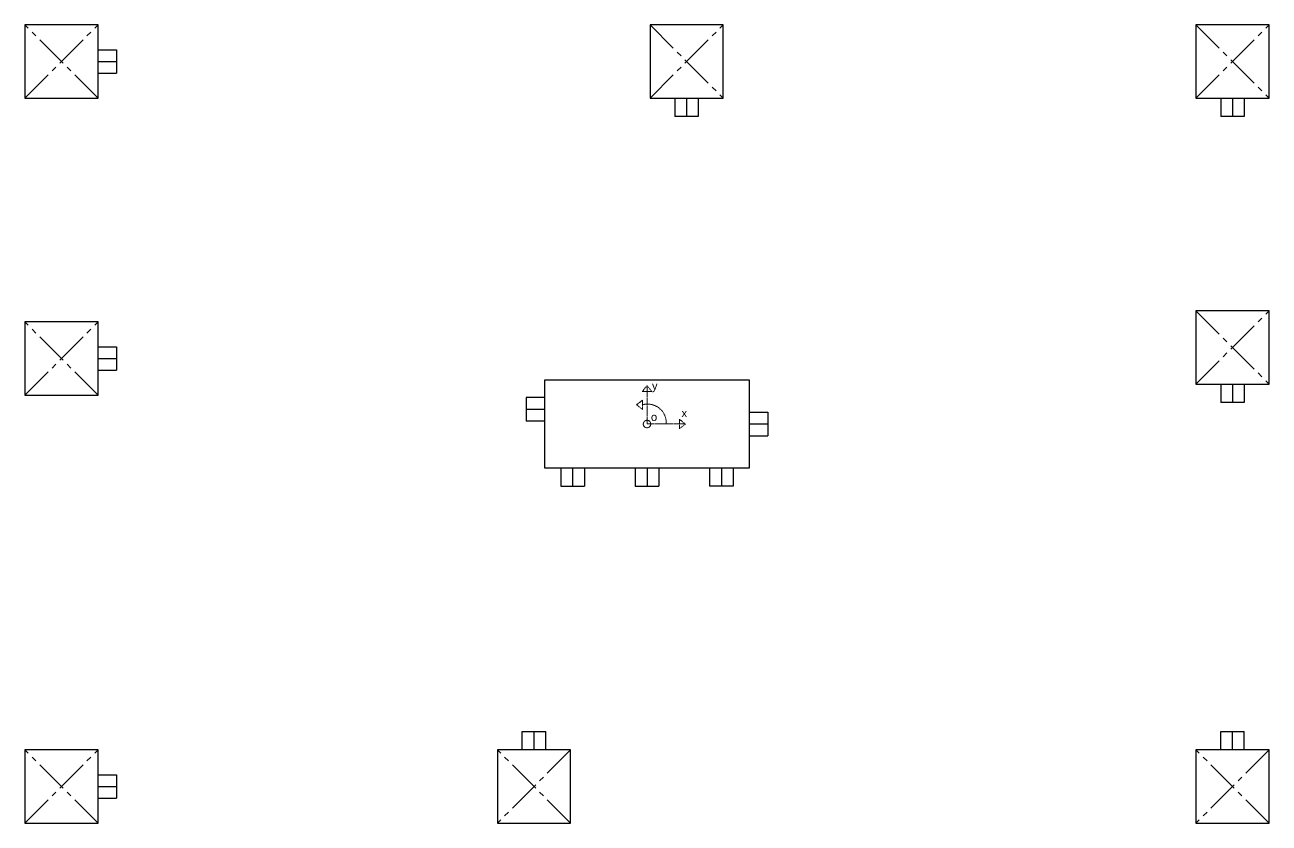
# Model space of a CAD drawing. Header units: inches. Extents: x -1897 to 3431, y -437 to 582.
# Drawn here: x -212.5 to 212.5, y 309.1 to 581.7 of the extents above; entities that cross this region are included whole.
import ezdxf

# ---------------------------------------------------------------- set-up
doc = ezdxf.new("R2010")
doc.units = ezdxf.units.IN
doc.header["$MEASUREMENT"] = 0
doc.linetypes.add('CENTER2', pattern=[1.125, 0.75, -0.125, 0.125, -0.125])
doc.linetypes.add('HIDDEN', pattern=[0.375, 0.25, -0.125])
doc.layers.add('STN-ANCHOR', color=30, linetype='Continuous', lineweight=20)
doc.styles.get("Standard").update_dxf_attribs({"font": 'arial.ttf'})

# ---------------------------------------------------------------- blocks, each defined once
blk = doc.blocks.new('FASU')
blk.add_lwpolyline([(-31.25, -12.5), (-6.25, -12.5), (-6.25, 12.5), (-31.25, 12.5)], close=True)
at = {"linetype": 'CENTER2', "ltscale": 15}
for points in [[(-31.25, -12.5), (-6.25, 12.5)], [(-6.25, -12.5), (-31.25, 12.5)]]:
    blk.add_lwpolyline(points, dxfattribs=at)
for points in [[(-6.25, 4), (0, 4)], [(-6.25, 0), (0, 0)], [(0, 4), (0, -4)], [(-6.25, -4), (0, -4)]]:
    blk.add_lwpolyline(points)
blk = doc.blocks.new('CONNECTOR')
for points in [[(-4, -6.25), (-4, 0)], [(-4, 0), (4, 0)], [(0, -6.25), (0, 0)], [(4, -6.25), (4, 0)]]:
    blk.add_lwpolyline(points)

msp = doc.modelspace()

# ---------------------------------------------------------------- linework, layer by layer
msp.add_lwpolyline([(-35, 430.38), (35, 430.38), (35, 460.38), (-35, 460.38)], close=True)
at = {"layer": 'STN-ANCHOR', "linetype": 'HIDDEN'}
for points in [[(-1.61, 456.45), (0, 458.5), (1.61, 456.45)], [(-1.5, 450.33), (-3.54, 451.94), (-1.5, 453.54)], [(11.07, 446.98), (13.12, 445.38), (11.07, 443.77)]]:
    msp.add_lwpolyline(points, close=True, dxfattribs=at)
for points in [[(0, 445.38), (0, 458.5)], [(0, 445.38), (13.12, 445.38)]]:
    msp.add_lwpolyline(points, dxfattribs=at)
msp.add_circle((0, 445.38), 1.27, dxfattribs=at)
msp.add_arc((0.21, 445.81), 6.36, 356.0811, 105.6178, dxfattribs=at)

# ---------------------------------------------------------------- block references
for p in [(-181.25, 569.17), (-181.25, 467.72), (-181.25, 321.58)]:
    msp.add_blockref('FASU', p)
for name, p, rotation in [('FASU', (13.53, 550.42), 270), ('FASU', (200, 550.42), 270), ('FASU', (200, 452.77), 270), ('CONNECTOR', (41.25, 445.38), 270), ('CONNECTOR', (25.4, 424.13), 180), ('FASU', (-38.59, 340.33), 90), ('FASU', (200, 340.33), 90)]:
    msp.add_blockref(name, p, dxfattribs=dict(rotation=rotation))
at = {"xscale": -1}
for p, rotation in [((-41.25, 450.38), 90), ((-25.4, 424.13), 180), ((0, 424.13), 180)]:
    msp.add_blockref('CONNECTOR', p, dxfattribs=dict(at, rotation=rotation))

# ---------------------------------------------------------------- texts
at = {"char_height": 2.73, "attachment_point": 1}
for s, insert in [('y', (1.7, 459.78)), ('o', (1.34, 449.14)), ('x', (11.79, 450.47))]:
    msp.add_mtext_dynamic_manual_height_columns(s, width=3.997, gutter_width=13.67, heights=[0], dxfattribs=dict(at, insert=insert))

doc.saveas('drawing.dxf')
